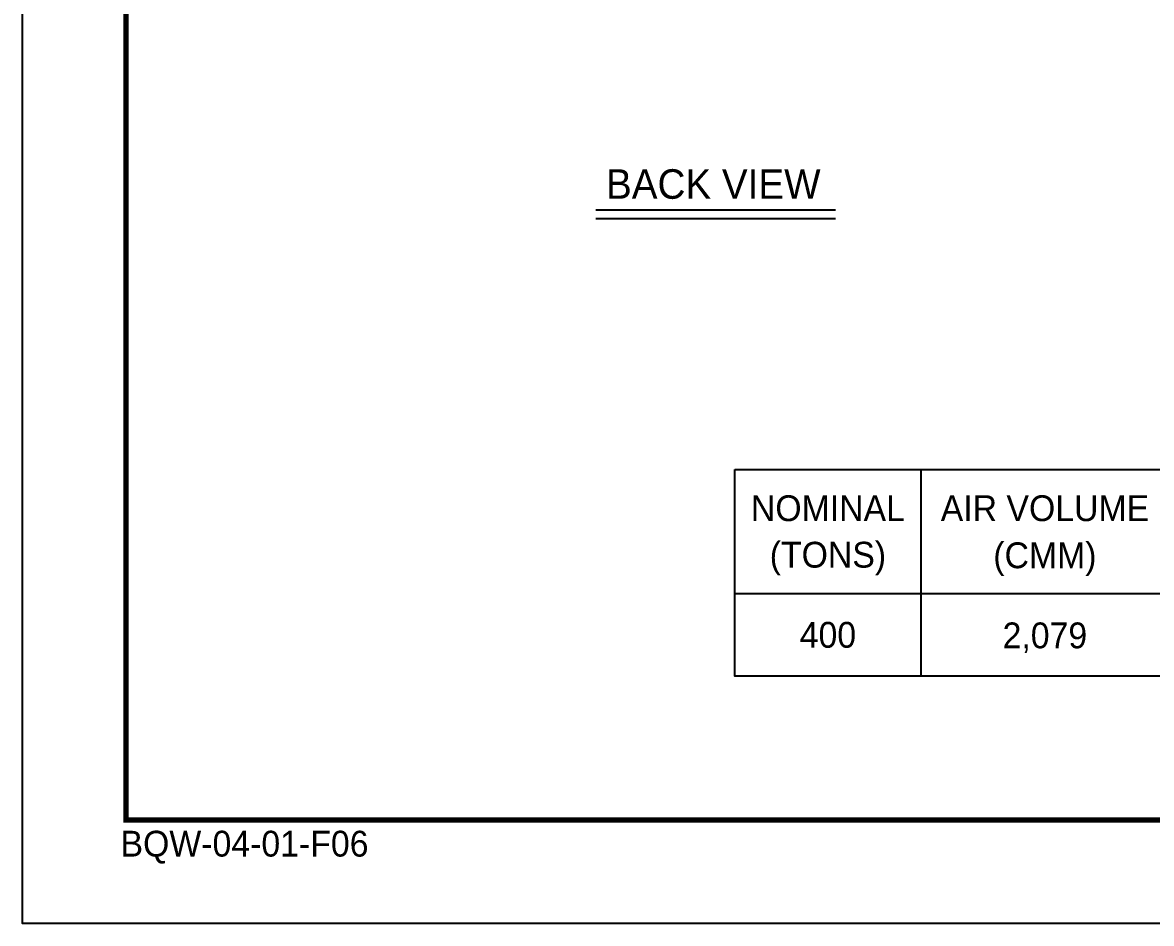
# Model space of a CAD drawing. Header units: millimetres. Extents: x -17070 to 48083, y -291348 to 45670.
# Drawn here: x 18676 to 26322, y 24875 to 30976 of the extents above; entities that cross this region are included whole.
import ezdxf
from ezdxf.enums import TextEntityAlignment as Align

# ---------------------------------------------------------------- set-up
doc = ezdxf.new("R2010")
doc.units = ezdxf.units.MM
for name, color, linetype in [('냉각탑_box', 1, 'Continuous'), ('냉각탑_form', 1, 'Continuous'), ('냉각탑_text', 3, 'Continuous')]:
    doc.layers.add(name, color=color, linetype=linetype)
doc.styles.add('돋움', font='Dotum.ttf')

msp = doc.modelspace()

# ---------------------------------------------------------------- linework, layer by layer
at = {"layer": 'Defpoints'}
msp.add_lwpolyline([(18676.2, 45669.8), (48083.4, 45669.8), (48083.4, 24874.7), (18676.2, 24874.7)], close=True, dxfattribs=at)
at = {"layer": '냉각탑_box'}
for p, q in [((22559.6, 29707.4), (24183, 29707.4)), ((22559.6, 29649.2), (24183, 29649.2)), ((24760.9, 27949.2), (24760.9, 26549.2)), ((23500.9, 27109.2), (38550.9, 27109.2))]:
    msp.add_line(p, q, dxfattribs=at)
msp.add_lwpolyline([(23500.9, 27949.2), (38550.9, 27949.2), (38550.9, 26549.2), (23500.9, 26549.2)], close=True, dxfattribs=at)
at = {"layer": '냉각탑_form', "const_width": 35}
msp.add_lwpolyline([(19376.3, 44969.6), (19376.3, 25574.9), (47383.2, 25574.9), (47383.2, 44969.6)], close=True, dxfattribs=at)

# ---------------------------------------------------------------- texts
at = {"layer": '냉각탑_form', "style": '돋움'}
msp.add_text('BQW-04-01-F06', height=175.043, dxfattribs=at).set_placement((19339.5, 25327.3))
at = {"layer": '냉각탑_text', "style": '돋움'}
for s, height, p in [('BACK VIEW', 199.97, (23354.6, 29882.3)), ('NOMINAL', 175, (24130.9, 27686.7)), ('AIR VOLUME', 175, (25600.9, 27686.7)), ('(TONS)', 175, (24130.9, 27371.7)), ('(CMM)', 175, (25600.5, 27367.9)), ('400', 175, (24130.9, 26829.2)), ('2,079', 175, (25600.5, 26825.4))]:
    msp.add_text(s, height=height, dxfattribs=at).set_placement(p, align=Align.MIDDLE_CENTER)

doc.saveas('drawing.dxf')
